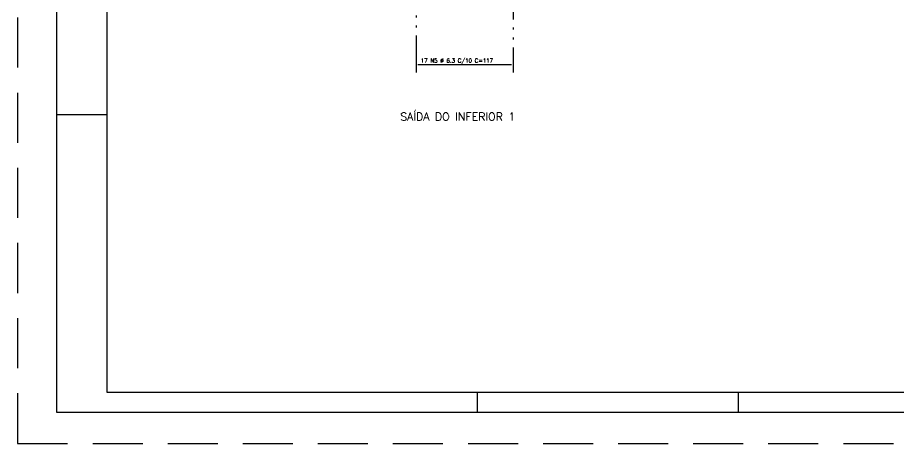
# Model space of a CAD drawing. Extents: x -1.9 to 86, y -1.6 to 60.9.
# Drawn here: x -1.95 to 42.05, y -1.55 to 19.7 of the extents above; entities that cross this region are included whole.
import ezdxf

# ---------------------------------------------------------------- set-up
doc = ezdxf.new("R2010")
doc.units = 0
doc.header["$MEASUREMENT"] = 0
doc.linetypes.add('ESTILO_TQS_0004', pattern=[3.3, 2, -0.4, 0.05, -0.4, 0.05, -0.4])
doc.linetypes.add('HIDDEN', pattern=[0.375, 0.25, -0.125])
doc.layers.get('0').update_dxf_attribs({"linetype": 'CONTINUOUS'})
doc.layers.get('Defpoints').update_dxf_attribs({"linetype": 'CONTINUOUS'})
for name, color, linetype in [('ARQ_FOLHA', 7, 'CONTINUOUS'), ('PENA_01', 1, 'CONTINUOUS'), ('PENA_03', 3, 'CONTINUOUS'), ('PENA_05', 5, 'CONTINUOUS')]:
    doc.layers.add(name, color=color, linetype=linetype)
doc.styles.get("Standard").update_dxf_attribs({"font": 'ROMANS.SHX'})

# ---------------------------------------------------------------- blocks, each defined once
blk = doc.blocks.new('FOLHA A1 - 841 X 594')
at = {"layer": 'ARQ_FOLHA', "color": 1}
for p, q in [((-816, 148.5), (-841, 148.5)), ((-631, 10), (-631, 0)), ((-500.5, 10), (-500.5, 0))]:
    blk.add_line(p, q, dxfattribs=at)
for points in [[(-841, 0), (0, 0), (0, 594), (-841, 594)], [(-816, 10), (-10, 10), (-10, 584), (-816, 584)]]:
    blk.add_lwpolyline(points, close=True, dxfattribs=at)
at = {"layer": 'Defpoints', "color": 8, "linetype": 'HIDDEN', "ltscale": 100}
blk.add_lwpolyline([(-860.5, 609.5), (-860.5, -15.5), (19.5, -15.5), (19.5, 609.5)], close=True, dxfattribs=at)
blk = doc.blocks.new('*U24')
blk.add_blockref('FOLHA A1 - 841 X 594', (0, 0))

msp = doc.modelspace()

# ---------------------------------------------------------------- linework, layer by layer
at = {"layer": 'PENA_01', "linetype": 'ESTILO_TQS_0004'}
for p, q in [((17.967, 32.398), (17.967, 16.951)), ((22.807, 31.799), (22.807, 16.951))]:
    msp.add_line(p, q, dxfattribs=at)
at = {"layer": 'PENA_05', "linetype": 'Continuous'}
msp.add_line((18.047, 17.351), (22.727, 17.351), dxfattribs=at)

# ---------------------------------------------------------------- block references
at = {"xscale": 0.09999999999999938, "yscale": 0.09999999999999938, "zscale": 0.09999999999999938}
msp.add_blockref('*U24', (84.1, 0), dxfattribs=at)

# ---------------------------------------------------------------- texts
at = {"layer": 'PENA_03', "linetype": 'Continuous'}
msp.add_text('17 N5 %%c 6.3 C/10 C=117', height=0.2, dxfattribs=at).set_placement((18.187, 17.451))
at = {"layer": 'PENA_05', "linetype": 'Continuous'}
msp.add_text('SAÍDA DO INFERIOR 1', height=0.4, dxfattribs=at).set_placement((17.167, 14.555))

doc.saveas('drawing.dxf')
